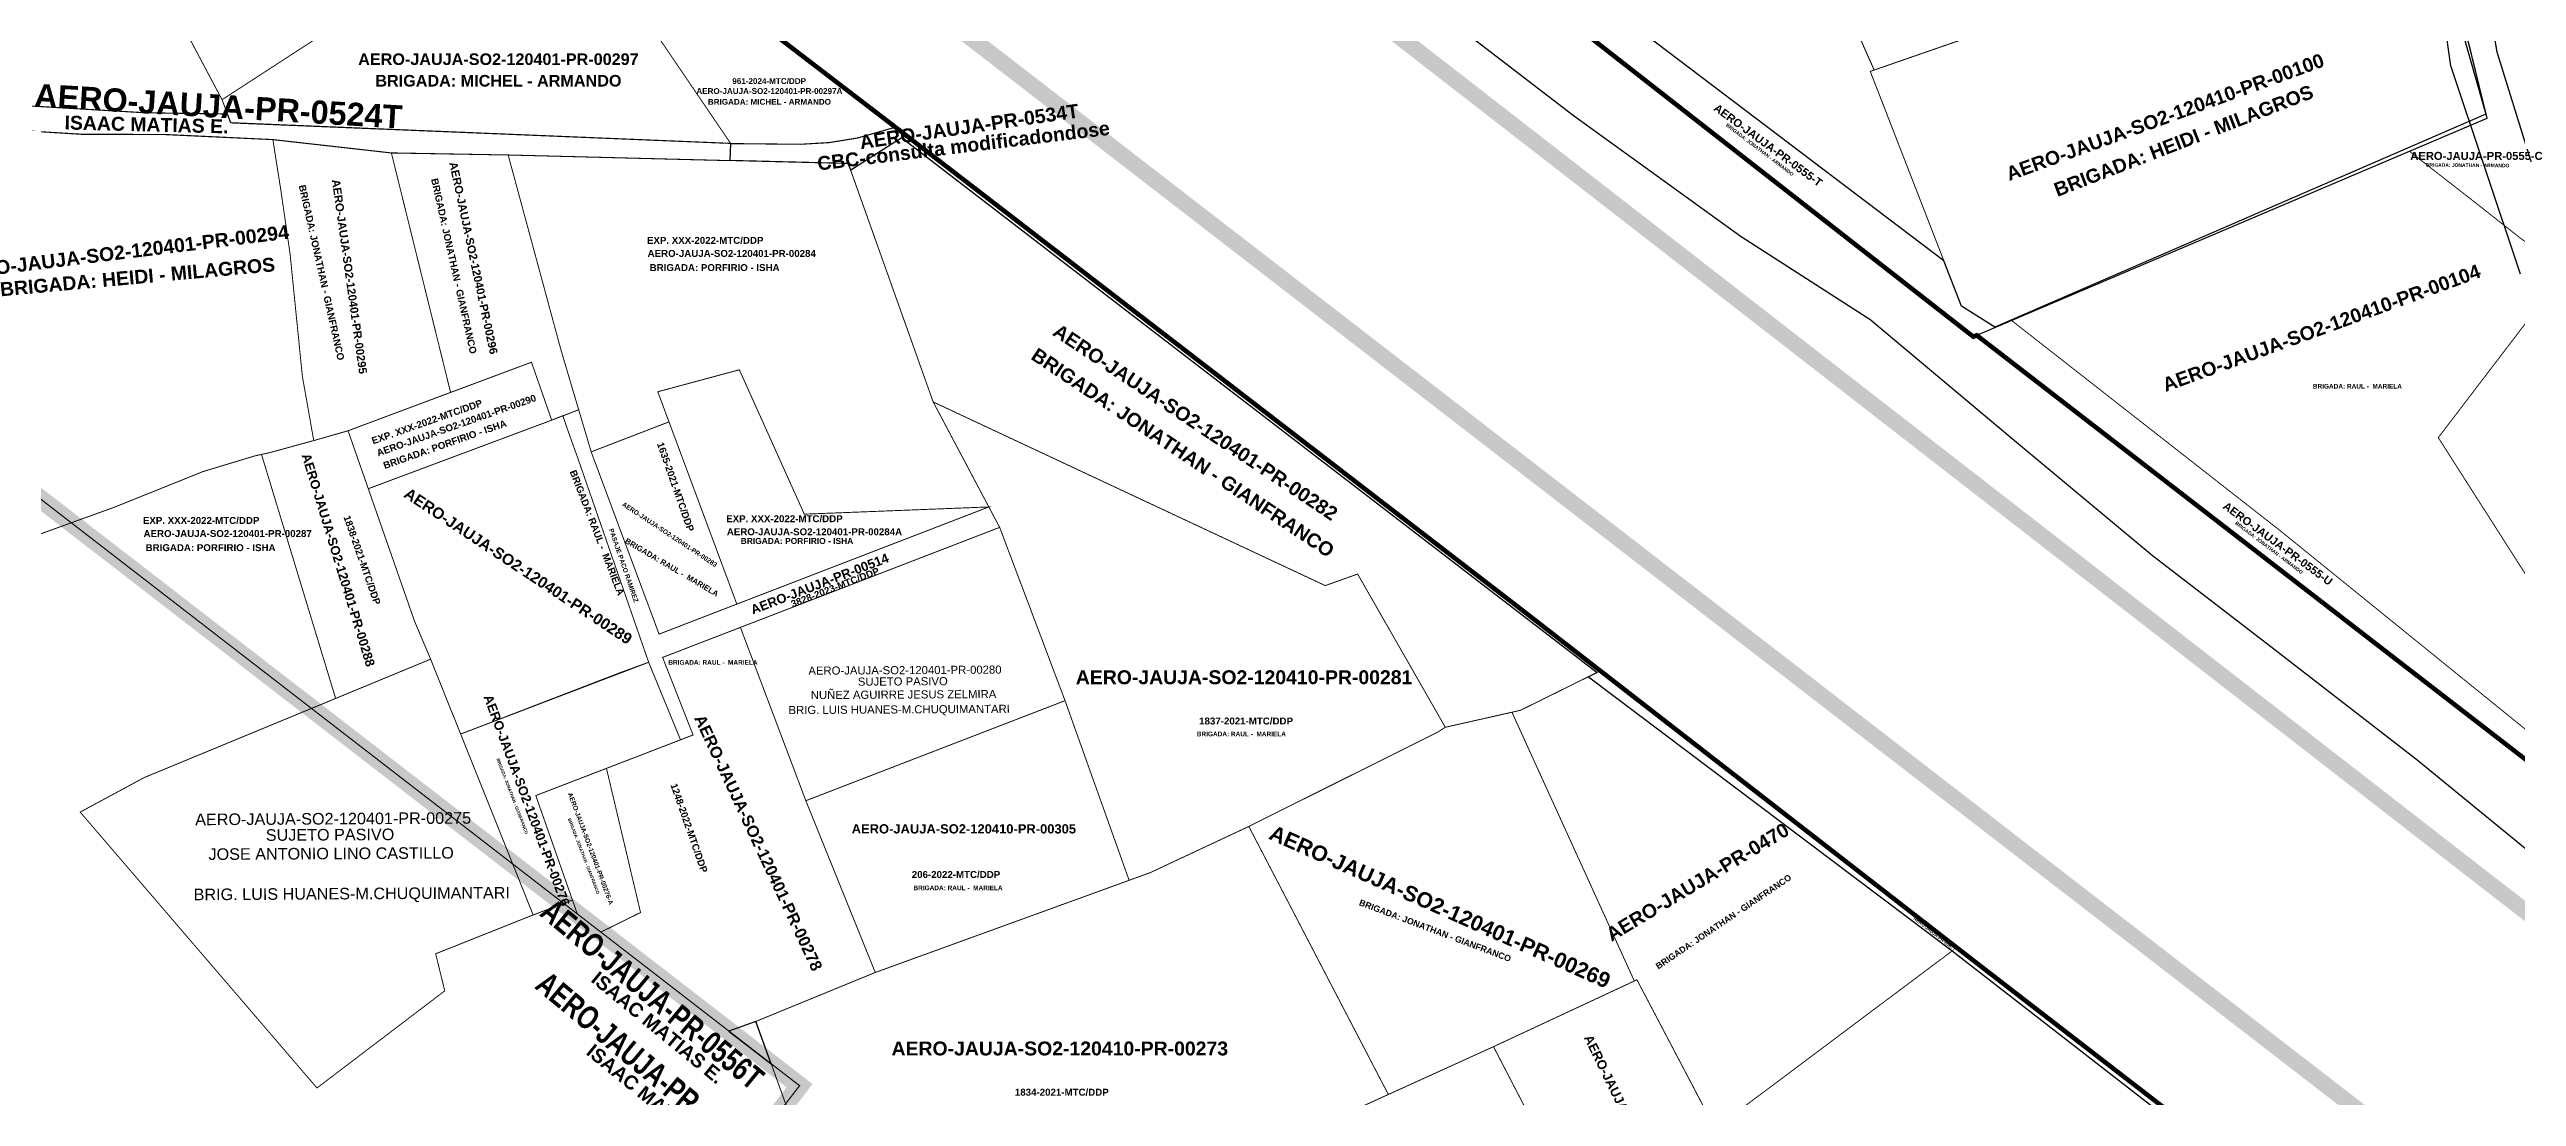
# Model space of a CAD drawing. Header units: metres. Extents: x 91 to 896469, y 125 to 17394210.
# Drawn here: x 447721 to 448254, y 8697484 to 8697711 of the extents above; entities that cross this region are included whole.
import ezdxf
from ezdxf.enums import TextEntityAlignment as Align

# ---------------------------------------------------------------- set-up
doc = ezdxf.new("R2010")
doc.units = ezdxf.units.M
doc.header["$MEASUREMENT"] = 0
doc.linetypes.add('DASHDOT2', pattern=[0.5, 0.25, -0.125, 0, -0.125])
for name, color, linetype in [('ACTA DE ASAMBLEA GENERAL EXTRAORDINARIA DEL 17.08.2024', 4, 'Continuous'), ('BASE DE DATOS JAUJA', 7, 'Continuous'), ('CODIGO', 7, 'Continuous'), ('EXPEDIENTE', 150, 'Continuous'), ('EXPEDIENTES', 5, 'Continuous'), ('FAJA DERECHA', 6, 'Continuous'), ('ortofoto 2025', 7, 'Continuous'), ('PREDIOS ADQUIRIDOS_PRO', 7, 'Continuous'), ('PREDIOS CON RM', 7, 'Continuous'), ('RIBERA IZQUIERDA', 5, 'Continuous')]:
    doc.layers.add(name, color=color, linetype=linetype)
for name, color, linetype, lineweight, true_color in [('AJ_BASE_SUNARP', 7, 'Continuous', 9, 0xc0fcce), ('Comunidad Campesina SUNARP', 7, 'Continuous', 9, 0xe39e00), ('PREDIO DEFINIDO ( EN PROCESO)', 7, 'Continuous', 30, 0xe0e000), ('PREDIOS NANCY B', 7, 'Continuous', 9, 0xcd8966)]:
    doc.layers.add(name, color=color, linetype=linetype, lineweight=lineweight, true_color=true_color)
for name, color, linetype, lineweight in [('CBC-INTEREST-JAUJA', 150, 'Continuous', 30), ('COLINDANTES', 252, 'Continuous', 15), ('PMD 2024', 1, 'Continuous', 5), ('PREDIO ADQUIRIDO ( CON RM)', 3, 'Continuous', 30)]:
    doc.layers.add(name, color=color, linetype=linetype, lineweight=lineweight)
doc.styles.add('SANSSERIFBOLD', font='sasb____.pfb')
doc.styles.get("Standard").update_dxf_attribs({"font": 'arial.ttf'})
doc.styles.add('VERTICES', font='sanssb__.ttf')

msp = doc.modelspace()

# ---------------------------------------------------------------- linework, layer by layer
at = {"color": 4, "linetype": 'DASHDOT2', "ltscale": 50}
for points in [[(448324.17, 8697369.19), (448136.47, 8697514.16), (448039.1, 8697589.77), (447906.38, 8697692.04), (447904.1, 8697693.79), (447870.76, 8697719.32), (447833.65, 8697748.12), (447826.24, 8697754.5), (447826.24, 8697754.5), (447795.4, 8697778.23), (447789.53, 8697782.95), (447769.64, 8697797.63), (447769.65, 8697797.64), (447719.36, 8697836.75), (447694.34, 8697855.23), (447693.33, 8697856.75), (447406.29, 8698078.49), (447264.05, 8698067.64)], [(447674.36, 8698006.66), (447752.19, 8697946.7), (447753.62, 8697945.16), (447848.5, 8697871.97), (447848.68, 8697872.15), (447865.61, 8697859.06), (447865.32, 8697858.79), (447868.22, 8697856.5), (447906.89, 8697825.9), (447930.81, 8697806.29), (447956.01, 8697788.87), (447983.06, 8697767.58), (448020.43, 8697739.13), (448032.31, 8697730.23), (448136.88, 8697648.53), (448137.61, 8697648.84), (448355.23, 8697480.65)]]:
    msp.add_lwpolyline(points, dxfattribs=at)
at = {"color": 6}
for points in [[(447868.55, 8697690.25), (447883.6, 8697690.1), (447889.83, 8697690.47), (447895.99, 8697691.47), (447904.1, 8697693.79), (447906.38, 8697692.04), (447894.46, 8697684.48), (447893.94, 8697685.92), (447868.46, 8697686.57)], [(448132.29, 8697515.89), (448213.63, 8697452.76), (448213.63, 8697452.76), (448230.17, 8697439.93), (448230.13, 8697439.91), (448263.51, 8697414.06), (448297.09, 8697388), (448309.54, 8697378.31), (448319.18, 8697371.48), (448323.75, 8697368.62), (448324.17, 8697369.19), (448324.17, 8697369.19), (448324.17, 8697369.19), (448136.47, 8697514.16), (448039.1, 8697589.77), (447906.38, 8697692.04), (447905.52, 8697691.5), (448055.65, 8697576.05), (448053.76, 8697575.11), (448053.76, 8697575.11)]]:
    msp.add_lwpolyline(points, close=True, dxfattribs=at)
at = {"layer": 'ACTA DE ASAMBLEA GENERAL EXTRAORDINARIA DEL 17.08.2024', "color": 4, "lineweight": 25}
msp.add_lwpolyline([(448058.97, 8697719.12), (448052, 8697715.48), (448032.31, 8697730.23), (448136.88, 8697648.53), (448137.61, 8697648.84), (448247.83, 8697695.73), (448240.43, 8697725.98), (448238.51, 8697738.23), (448235.93, 8697744.47), (448233.22, 8697746.99), (448247.55, 8697696.6), (448141.54, 8697650.62), (448134.33, 8697655.1), (448130.53, 8697664.88)], close=True, dxfattribs=at)
at = {"layer": 'AJ_BASE_SUNARP', "color": 1, "ltscale": 15, "const_width": 3.5}
msp.add_lwpolyline([(447815.43, 8697794.15), (447835.61, 8697807.17), (447844.59, 8697812.97), (447866.46, 8697827.08), (448248.57, 8697530.27), (449605.93, 8696482.47), (449575.02, 8696440.75), (449572, 8696436.67), (448558.87, 8697219.65), (448363.27, 8697370.8)], close=True, dxfattribs=at)
at = {"layer": 'CBC-INTEREST-JAUJA', "color": 150}
for points in [[(447669.29, 8697700.13), (447665, 8697695.93), (447685.2, 8697694.17), (447692.48, 8697694.03), (447712.13, 8697693.26), (447728.28, 8697692.28), (447746.6, 8697692.21), (447769.69, 8697691.11), (447795.28, 8697688.23), (447820.5, 8697687.78), (447868.46, 8697686.57), (447868.55, 8697690.25), (447760.64, 8697694.68), (447759.91, 8697696.59), (447741.96, 8697696.87), (447715.23, 8697698.45), (447694.23, 8697698.45)], [(448132.29, 8697515.89), (448213.63, 8697452.76), (448213.63, 8697452.76), (448230.17, 8697439.93), (448230.13, 8697439.91), (448263.51, 8697414.06), (448297.09, 8697388), (448309.54, 8697378.31), (448319.18, 8697371.48), (448323.75, 8697368.62), (448324.17, 8697369.19), (448324.17, 8697369.19), (448324.17, 8697369.19), (448136.47, 8697514.16), (448039.1, 8697589.77), (447906.38, 8697692.04), (447905.52, 8697691.5), (448055.65, 8697576.05), (448053.76, 8697575.11), (448053.76, 8697575.11)], [(447868.15, 8697498.6), (447877.3, 8697491.54), (447874.01, 8697500.69), (447868.15, 8697498.6)]]:
    msp.add_lwpolyline(points, close=True, dxfattribs=at)
at = {"layer": 'Comunidad Campesina SUNARP', "color": 242, "const_width": 0.3}
msp.add_lwpolyline([(448341.61, 8697472.22), (448303.61, 8697500.22), (448265.61, 8697530.22), (448232.61, 8697557.22), (448201.61, 8697581.22), (448175.61, 8697601.22), (448145.61, 8697626.22), (448114.61, 8697652.22), (448086.61, 8697670.22), (448050.61, 8697696.22), (448007.61, 8697729.22), (447982.61, 8697751.22), (447959.61, 8697768.21), (447930.61, 8697792.21), (447907.61, 8697813.21), (447881.62, 8697833.21), (447861.62, 8697848.21), (447833.62, 8697869.21), (447800.62, 8697893.21), (447772.62, 8697915.21), (447734.62, 8697946.21), (447696.62, 8697975.21)], dxfattribs=at)
at = {"layer": 'FAJA DERECHA'}
msp.add_lwpolyline([(448255, 8697662), (448240, 8697707), (448236, 8697735)], dxfattribs=at)
at = {"layer": 'ortofoto 2025', "color": 30, "const_width": 1}
for points in [[(448324.17, 8697369.19), (448136.47, 8697514.16), (448039.1, 8697589.77), (447906.38, 8697692.04), (447904.1, 8697693.79), (447870.76, 8697719.32), (447833.65, 8697748.12), (447826.24, 8697754.5), (447795.4, 8697778.23), (447789.53, 8697782.95), (447769.64, 8697797.63), (447769.65, 8697797.64), (447719.36, 8697836.75), (447694.34, 8697855.23), (447693.33, 8697856.75), (447406.29, 8698078.49), (447264.05, 8698067.64)], [(447674.36, 8698006.66), (447752.19, 8697946.7), (447753.62, 8697945.16), (447848.5, 8697871.97), (447848.68, 8697872.15), (447865.61, 8697859.06), (447865.32, 8697858.79), (447868.22, 8697856.5), (447906.89, 8697825.9), (447930.81, 8697806.29), (447956.01, 8697788.87), (447983.06, 8697767.58), (448020.43, 8697739.13), (448032.31, 8697730.23), (448136.88, 8697648.53), (448137.61, 8697648.84), (448355.23, 8697480.65)]]:
    msp.add_lwpolyline(points, dxfattribs=at)
at = {"layer": 'PMD 2024', "color": 4, "linetype": 'Continuous', "lineweight": 35, "ltscale": 20, "const_width": 0.25}
msp.add_lwpolyline([(446623.18, 8698528.1), (446620.36, 8698536.51), (446610.4, 8698557.69), (446651.66, 8698611.07), (446576.59, 8698669.1), (446689.93, 8698815.74), (446740.57, 8698776.6), (446806.82, 8698862.32), (449771.2, 8696571.26), (449775.99, 8696557.79), (449674.35, 8696425.76), (449839.54, 8696298.09), (449196.34, 8696510.01), (448340.95, 8697171.27), (448216.44, 8697007.84), (447797.34, 8697331.75), (447784.54, 8697358.86), (447883.43, 8697486.8), (447076.22, 8698110.71), (446956.09, 8698218.6), (446730.51, 8698426.22), (446623.18, 8698528.1)], dxfattribs=at)
at = {"layer": 'PREDIO ADQUIRIDO ( CON RM)', "lineweight": 0, "const_width": 0.2}
for points in [[(447654.54, 8697834.76), (447715.23, 8697698.45), (447741.96, 8697696.87), (447759.91, 8697696.59), (447758.72, 8697699.7), (447745.66, 8697724.34), (447733.43, 8697746.66), (447722.54, 8697766.42), (447716.66, 8697777.06), (447707.98, 8697793.3), (447698.03, 8697811.87), (447688.08, 8697830.57), (447678.36, 8697847.15), (447668.93, 8697842.48)], [(447769.64, 8697797.63), (447789.53, 8697782.95), (447815.69, 8697763.97), (447835.05, 8697749.06), (447822.56, 8697740.68), (447795.18, 8697723.2), (447775.72, 8697710.75), (447758.72, 8697699.7), (447745.66, 8697724.34), (447733.43, 8697746.66), (447722.54, 8697766.42), (447740.34, 8697777.84), (447764.91, 8697793.8)], [(448250, 8697710), (448245, 8697739), (448231.43, 8697761.29), (448228.84, 8697763.29), (448236.52, 8697748.14), (448233.22, 8697746.99), (448235.93, 8697744.47), (448238.51, 8697738.23), (448240.43, 8697725.98), (448247.83, 8697695.73), (448231.04, 8697688.58), (448244.1, 8697678.4), (448255.19, 8697669.67), (448264.64, 8697662.59), (448266.94, 8697664.97), (448263, 8697668)], [(447830.6, 8697746.08), (447822.56, 8697740.68), (447795.18, 8697723.2), (447775.72, 8697710.75), (447758.72, 8697699.7), (447760.64, 8697694.68), (447868.55, 8697690.25)], [(447830.6, 8697746.08), (447833.65, 8697748.12), (447870.76, 8697719.32), (447904.1, 8697693.79), (447895.99, 8697691.47), (447889.83, 8697690.47), (447883.6, 8697690.1), (447868.55, 8697690.25)], [(448247.55, 8697696.6), (448141.54, 8697650.62), (448134.33, 8697655.1), (448114.62, 8697705.82), (448233.22, 8697746.99)], [(448130.53, 8697664.88), (448058.97, 8697719.12), (448097.57, 8697739.73), (448100.03, 8697740.86), (448115.48, 8697706.12), (448114.62, 8697705.82)], [(447692.48, 8697694.03), (447712.13, 8697693.26), (447728.28, 8697692.28), (447746.6, 8697692.21), (447769.69, 8697691.11), (447771.43, 8697680.09), (447773.42, 8697666.32), (447776.06, 8697640.03), (447778.52, 8697626.1), (447769.06, 8697623.51), (447765.82, 8697622.8), (447754.58, 8697619.4), (447735.5, 8697611.72), (447718.39, 8697605.54), (447713.83, 8697620.09), (447710.03, 8697631.99), (447709.57, 8697634.43), (447708.9, 8697638.08), (447702.91, 8697656.78), (447697.18, 8697675.41)], [(447795.28, 8697688.23), (447769.69, 8697691.11), (447771.43, 8697680.09), (447773.42, 8697666.32), (447776.06, 8697640.03), (447778.52, 8697626.1), (447785.93, 8697628.22), (447808.07, 8697636.5)], [(447795.28, 8697688.23), (447820.5, 8697687.78), (447831.97, 8697645.43), (447835.73, 8697632.75), (447829.9, 8697630.51), (447825.54, 8697643.02), (447808.07, 8697636.5)], [(447893.94, 8697685.92), (447820.5, 8697687.78), (447831.97, 8697645.43), (447838.43, 8697623.67), (447855.23, 8697630.14), (447852.81, 8697636.64), (447870.42, 8697641.39), (447884.45, 8697610.21), (447924.29, 8697611.77), (447912.28, 8697634.44)], [(448055.65, 8697576.05), (448039.09, 8697567.86), (448022.86, 8697564.2), (448003.93, 8697597.28), (447996.94, 8697594.79), (447912.28, 8697634.44), (447894.46, 8697684.48), (447905.52, 8697691.5)], [(448237.27, 8697626.74), (448264.64, 8697662.59), (448255.19, 8697669.67), (448244.1, 8697678.4), (448231.04, 8697688.58), (448145.13, 8697652.04), (448203.03, 8697606.73), (448267.55, 8697554.47), (448279.5, 8697560.61)], [(448385.43, 8697607.94), (448379.16, 8697611.53), (448362.67, 8697618.29), (448335.9, 8697627.03), (448302.65, 8697641.29), (448266.16, 8697661.71), (448264.64, 8697662.59), (448260.67, 8697657.39), (448237.27, 8697626.74), (448279.5, 8697560.61), (448319.13, 8697580.98), (448368.46, 8697527.45), (448434.51, 8697561.79), (448431.66, 8697570), (448430.84, 8697572.37), (448426.84, 8697576.33), (448423.98, 8697578.73), (448415.74, 8697583.22), (448401.52, 8697594.52), (448393.92, 8697601.06)], [(447785.93, 8697628.22), (447825.54, 8697643.02), (447825.54, 8697643.02), (447829.9, 8697630.51), (447790.3, 8697615.71)], [(447870.42, 8697641.39), (447852.81, 8697636.64), (447855.23, 8697630.14), (447869.88, 8697590.79), (447924.29, 8697611.77), (447884.45, 8697610.21)], [(448005.58, 8697594.4), (448003.93, 8697597.28), (447996.94, 8697594.79), (447995.66, 8697595.39), (447912.28, 8697634.44), (447926.63, 8697607.36), (447940.75, 8697569.94), (447954.59, 8697531.15), (447959.17, 8697532.82), (447980.47, 8697542.8), (448021.17, 8697563.12), (448022.86, 8697564.2)], [(447800.28, 8697587.12), (447785.93, 8697628.22), (447778.52, 8697626.1), (447769.06, 8697623.51), (447767.24, 8697623.11), (447783.25, 8697570.42), (447803.76, 8697578.9)], [(447835.44, 8697622.6), (447833.32, 8697628.51), (447832.32, 8697631.47), (447829.9, 8697630.51), (447790.3, 8697615.71), (447800.28, 8697587.12), (447803.77, 8697578.88), (447810.24, 8697562.73), (447844.6, 8697575.95), (447850.84, 8697578.23)], [(447838.43, 8697623.67), (447855.23, 8697630.14), (447869.88, 8697590.79), (447853.09, 8697584.31)], [(447870.65, 8697585.76), (447926.63, 8697607.36), (447940.75, 8697569.94), (447884.78, 8697548.34)], [(447884.78, 8697548.34), (447870.65, 8697585.76), (447853.85, 8697579.28), (447860.43, 8697562.53), (447841.73, 8697555.32), (447849.09, 8697524.2), (447840.52, 8697519.97), (447868.15, 8697498.6), (447874.01, 8697500.69), (447899.77, 8697511.25)], [(447803.76, 8697578.9), (447741.92, 8697553.34), (447728.09, 8697545.88), (447779.22, 8697486.31), (447806.81, 8697507.28), (447804.85, 8697515.29), (447825.9, 8697523.67)], [(447825.9, 8697523.67), (447834.38, 8697526.9), (447826.47, 8697549.45), (447857.72, 8697561.48), (447850.84, 8697578.23), (447850.84, 8697578.23), (447810.24, 8697562.73)], [(448039.09, 8697567.86), (448053.76, 8697575.11), (448132.29, 8697515.89), (448081.1, 8697477.57), (448064.24, 8697509.67), (448063.68, 8697509.41), (448037.25, 8697567.44)], [(447940.75, 8697569.94), (447884.78, 8697548.34), (447899.77, 8697511.25), (447954.59, 8697531.15)], [(447980.43, 8697542.78), (447980.47, 8697542.8), (448021.17, 8697563.12), (448022.86, 8697564.2), (448037.25, 8697567.44), (448063.68, 8697509.41), (448033.27, 8697495.23), (448010.56, 8697484.9)], [(447841.73, 8697555.32), (447826.47, 8697549.45), (447835.43, 8697523.9), (447840.52, 8697519.97), (447849.09, 8697524.2)], [(447980.43, 8697542.78), (447959.17, 8697532.82), (447954.59, 8697531.15), (447899.72, 8697511.23), (447874.01, 8697500.69), (447883.56, 8697474.12), (447900.86, 8697439.63), (447920.41, 8697447.51), (447973.55, 8697469.86), (448001.21, 8697480.65), (448010.56, 8697484.9)], [(448213.63, 8697452.76), (448213.63, 8697452.76), (448132.29, 8697515.89), (448081.1, 8697477.57), (448081.28, 8697477.24), (448091.13, 8697456.23), (448092.92, 8697456.85), (448109.22, 8697427.6), (448114.68, 8697417.9), (448114.58, 8697417.85), (448122.46, 8697403.86), (448122.46, 8697403.86), (448122.56, 8697403.9), (448126.73, 8697396.5)], [(448033.27, 8697495.23), (448064.24, 8697509.67), (448081.28, 8697477.24), (448091.13, 8697456.23), (448059.89, 8697443.86)], [(448001.21, 8697480.65), (448033.27, 8697495.23), (448059.89, 8697443.86), (448028.12, 8697430.39), (448024.74, 8697429.11), (447998.89, 8697479.74)]]:
    msp.add_lwpolyline(points, close=True, dxfattribs=at)
for points in [[(448245, 8697739), (448250, 8697710), (448263, 8697668)], [(448245, 8697739), (448250, 8697710), (448263, 8697668)], [(448622.45, 8697283.46), (448487.85, 8697385.5), (448455.47, 8697409.94), (448379.08, 8697463.62), (448379.25, 8697463.69), (448266.08, 8697553.71), (448267.55, 8697554.47), (448203.03, 8697606.73), (448145.13, 8697652.04), (448137.61, 8697648.84), (448355.23, 8697480.65), (448383.74, 8697458.74), (448616.42, 8697278.9)], [(447832.33, 8697631.44), (447833.32, 8697628.51), (447835.44, 8697622.6), (447850.84, 8697578.23), (447857.72, 8697561.48), (447860.43, 8697562.53), (447853.85, 8697579.28), (447870.65, 8697585.76), (447926.63, 8697607.36), (447924.29, 8697611.77), (447869.88, 8697590.79), (447853.09, 8697584.31), (447838.43, 8697623.67), (447835.73, 8697632.75), (447832.33, 8697631.44)], [(447726.17, 8697608.35), (447778.03, 8697568.26), (447783.25, 8697570.42), (447767.24, 8697623.11), (447765.82, 8697622.8), (447754.58, 8697619.4), (447735.5, 8697611.72), (447726.17, 8697608.35)]]:
    msp.add_lwpolyline(points, dxfattribs=at)
at = {"layer": 'PREDIO DEFINIDO ( EN PROCESO)', "lineweight": 0, "const_width": 4}
msp.add_lwpolyline([(449771.2, 8696571.26), (446806.82, 8698862.32), (446740.57, 8698776.6), (446689.93, 8698815.74), (446576.59, 8698669.1), (446651.66, 8698611.07), (446610.4, 8698557.69), (446620.36, 8698536.51), (446623.18, 8698528.1), (446730.51, 8698426.22), (446956.09, 8698218.6), (447076.22, 8698110.71), (447883.43, 8697486.8), (447784.54, 8697358.86)], dxfattribs=at)
at = {"layer": 'PREDIOS ADQUIRIDOS_PRO', "color": 3, "lineweight": 15}
msp.add_lwpolyline([(448228.84, 8697763.29), (448193.25, 8697790.8), (448097.15, 8697747.34), (448100.03, 8697740.86), (448115.48, 8697706.12), (448233.22, 8697746.99), (448236.52, 8697748.14)], close=True, dxfattribs=at)
at = {"layer": 'RIBERA IZQUIERDA'}
msp.add_lwpolyline([(448263, 8697668), (448250, 8697710), (448245, 8697739)], dxfattribs=at)
at = {"layer": 'RIBERA IZQUIERDA', "color": 4}
msp.add_lwpolyline([(448263, 8697668), (448250, 8697710), (448245, 8697739)], dxfattribs=at)

# ---------------------------------------------------------------- texts
at = {"color": 6, "style": 'SANSSERIFBOLD'}
for s, rotation, p in [('AERO-JAUJA-PR-0534T', 8.2515, (447896.63, 8697689.02)), ('CBC-consulta modificadondose', 7.0042, (447887.46, 8697684.4))]:
    msp.add_text(s, height=3, rotation=rotation, dxfattribs=at).set_placement(p)
at = {"layer": 'BASE DE DATOS JAUJA', "color": 1, "style": 'SANSSERIFBOLD'}
for s, height, rotation, p in [('AERO-JAUJA-SO2-120401-PR-00295', 1.75, 278, (447785.38, 8697661.39)), ('AERO-JAUJA-SO2-120401-PR-00296', 1.75, 282, (447812.17, 8697665.34)), ('AERO-JAUJA-SO2-120401-PR-00282', 3, 326.2853, (447968.08, 8697628.83)), ('AERO-JAUJA-SO2-120401-PR-00276', 2, 290.3793, (447823.6, 8697548.07)), ('AERO-JAUJA-SO2-120401-PR-00276-A', 1, 290.3793, (447837.85, 8697537.82)), ('AERO-JAUJA-PR-0470', 3, 31.1149, (448078.09, 8697529.5)), ('AERO-JAUJA-SO2-120401-PR-00269', 3.3, 336.0375, (448021.05, 8697523.94)), ('AERO-JAUJA-SO2-120401-PR-00471', 2, 295.9869, (448063.35, 8697475.41))]:
    msp.add_text(s, height=height, rotation=rotation, dxfattribs=at).set_placement(p, align=Align.CENTER)
at = {"layer": 'CBC-INTEREST-JAUJA', "style": 'SANSSERIFBOLD'}
for s, height, rotation, p in [('AERO-JAUJA-PR-0524T', 5, 356.588, (447718.06, 8697698.19)), ('ISAAC MATIAS E. ', 3, 358.5994, (447724.69, 8697693.29)), ('AERO-JAUJA-PR-0567T', 0.7068, 321.8345, (448123.89, 8697522.78)), ('ISAAC MATIAS E. ', 3, 320.6696, (447838.19, 8697509.4)), ('ISAAC MATIAS E. ', 3, 320.6696, (447837.14, 8697493.71))]:
    msp.add_text(s, height=height, rotation=rotation, dxfattribs=at).set_placement(p)
at = {"layer": 'CBC-INTEREST-JAUJA', "style": 'SANSSERIFBOLD', "width": 0.75}
for s, p in [('AERO-JAUJA-PR-0556T', (447827.07, 8697523.67)), ('AERO-JAUJA-PR-0557T', (447826.03, 8697507.99))]:
    msp.add_text(s, height=5, rotation=320.3469, dxfattribs=at).set_placement(p)
at = {"layer": 'CODIGO', "color": 1, "lineweight": 0, "style": 'SANSSERIFBOLD'}
for s, height, p in [('AERO-JAUJA-SO2-120401-PR-00297', 2.5, (447818.4, 8697707.2)), ('AERO-JAUJA-SO2-120401-PR-00297A', 1.25, (447876.91, 8697700.95))]:
    msp.add_text(s, height=height, dxfattribs=at).set_placement(p, align=Align.CENTER)
at = {"layer": 'CODIGO', "color": 1, "lineweight": 20, "style": 'SANSSERIFBOLD'}
for s, height, rotation, p in [('AERO-JAUJA-SO2-120410-PR-00100', 3, 20, (448178.78, 8697694.57)), ('AERO-JAUJA-SO2-120401-PR-00289', 2.4, 326.4725, (447822.01, 8697598)), ('AERO-JAUJA-SO2-120401-PR-00283', 1, 326.4725, (447855.1, 8697605.4)), ('AERO-JAUJA-SO2-120401-PR-00278', 2.5, 295, (447873.41, 8697538.73))]:
    msp.add_text(s, height=height, rotation=rotation, dxfattribs=at).set_placement(p, align=Align.CENTER)
at = {"layer": 'CODIGO', "color": 6, "linetype": 'Continuous', "lineweight": 0, "style": 'SANSSERIFBOLD'}
for s, height, p in [('BRIGADA: MICHEL - ARMANDO', 2.5, (447818.4, 8697702.55)), ('BRIGADA: MICHEL - ARMANDO', 1.25, (447876.91, 8697698.62)), ('BRIGADA: RAUL -  MARIELA', 1, (448219.8, 8697637.33)), ('BRIGADA: RAUL -  MARIELA', 1, (447978.82, 8697562.25)), ('BRIGADA: RAUL -  MARIELA', 1, (447917.64, 8697529.02))]:
    msp.add_text(s, height=height, dxfattribs=at).set_placement(p, align=Align.CENTER)
at = {"layer": 'CODIGO', "color": 6, "linetype": 'Continuous', "lineweight": 20, "style": 'SANSSERIFBOLD'}
for s, height, rotation, p in [('BRIGADA: HEIDI - MILAGROS', 3, 21.1623, (448182.82, 8697689.46)), ('BRIGADA: JONATHAN - ARMANDO', 0.7615, 322.8249, (448090.53, 8697688.62)), ('BRIGADA: JONATHAN - GIANFRANCO', 1.5, 282.5854, (447779.49, 8697662.22)), ('BRIGADA: JONATHAN - GIANFRANCO', 1.5, 282.5854, (447808.07, 8697663.63)), ('BRIGADA: JONATHAN - ARMANDO', 0.7615, 359.5521, (448243.6, 8697685.18)), ('BRIGADA: HEIDI - MILAGROS', 3, 5.2442, (447740.6, 8697659.96)), ('BRIGADA: JONATHAN - GIANFRANCO', 3, 326.1837, (447965.37, 8697622.25)), ('BRIGADA: JONATHAN - ARMANDO', 0.7615, 322.8249, (448200.49, 8697602.68)), ('BRIGADA: JONATHAN - GIANFRANCO', 0.675, 291.0881, (447821.08, 8697549.19)), ('BRIGADA: JONATHAN - GIANFRANCO', 0.675, 291.0881, (447836.5, 8697536.26)), ('BRIGADA: JONATHAN - GIANFRANCO', 1.35, 34.1125, (448083.31, 8697521.66)), ('BRIGADA: JONATHAN - GIANFRANCO', 1.35, 339.3333, (448020.43, 8697519.66))]:
    msp.add_text(s, height=height, rotation=rotation, dxfattribs=at).set_placement(p, align=Align.CENTER)
at = {"layer": 'CODIGO', "color": 1, "linetype": 'Continuous', "lineweight": 0, "style": 'SANSSERIFBOLD'}
for s, height, rotation, p in [('AERO-JAUJA-SO2-120410-PR-00104', 3, 20, (448212.55, 8697649.02)), ('AERO-JAUJA-SO2-120401-PR-00288', 1.98, 287, (447782.89, 8697600.02)), ('AERO-JAUJA-PR-00514', 2, 21.1275, (447888.12, 8697594.25))]:
    msp.add_text(s, height=height, rotation=rotation, dxfattribs=at).set_placement(p, align=Align.CENTER)
at = {"layer": 'CODIGO', "lineweight": 20, "style": 'SANSSERIFBOLD'}
msp.add_text('AERO-JAUJA-SO2-120401-PR-00287', height=1.5, dxfattribs=at).set_placement((447741.77, 8697605.28))
at = {"layer": 'CODIGO', "color": 6, "linetype": 'Continuous', "lineweight": 20, "style": 'SANSSERIFBOLD'}
msp.add_text('BRIGADA: PORFIRIO - ISHA', height=1.5, dxfattribs=at).set_placement((447742.22, 8697602.23))
at = {"layer": 'CODIGO', "color": 1, "linetype": 'Continuous', "lineweight": 0, "style": 'SANSSERIFBOLD'}
for s, height, p in [('AERO-JAUJA-SO2-120410-PR-00281', 3, (447979.41, 8697573.5)), ('AERO-JAUJA-SO2-120410-PR-00305', 2, (447918.9, 8697541.26)), ('AERO-JAUJA-SO2-120410-PR-00273', 3, (447939.62, 8697493.34))]:
    msp.add_text(s, height=height, dxfattribs=at).set_placement(p, align=Align.CENTER)
at = {"layer": 'COLINDANTES', "lineweight": 20, "style": 'SANSSERIFBOLD'}
msp.add_text('PASAJE PACO RAMIREZ', height=1, rotation=289.0134, dxfattribs=at).set_placement((447844.99, 8697598.98), align=Align.CENTER)
at = {"layer": 'EXPEDIENTE', "lineweight": 0, "style": 'SANSSERIFBOLD'}
msp.add_text('961-2024-MTC/DDP', height=1.25, dxfattribs=at).set_placement((447876.86, 8697703.1), align=Align.CENTER)
at = {"layer": 'EXPEDIENTE', "lineweight": 20, "style": 'SANSSERIFBOLD'}
for s, height, rotation, p in [('1635-2021-MTC/DDP', 1.5, 289.2681, (447855.95, 8697615.86)), ('BRIGADA: RAUL -  MARIELA', 1.5, 291.2734, (447838.99, 8697605.94)), ('BRIGADA: RAUL -  MARIELA', 1.2, 329.4549, (447855.53, 8697598.22)), ('1248-2022-MTC/DDP', 1.5, 289.2681, (447858.87, 8697542.18))]:
    msp.add_text(s, height=height, rotation=rotation, dxfattribs=at).set_placement(p, align=Align.CENTER)
at = {"layer": 'EXPEDIENTE', "linetype": 'Continuous', "lineweight": 20, "style": 'SANSSERIFBOLD'}
msp.add_text('EXP. XXX-2022-MTC/DDP', height=1.5, dxfattribs=at).set_placement((447741.63, 8697608.1))
at = {"layer": 'EXPEDIENTE', "lineweight": 20, "style": 'SANSSERIFBOLD'}
msp.add_text('BRIGADA: RAUL -  MARIELA', height=1, dxfattribs=at).set_placement((447864.72, 8697577.71), align=Align.CENTER)
at = {"layer": 'EXPEDIENTES', "color": 5, "style": 'SANSSERIFBOLD'}
for s, rotation, p in [('1838-2021-MTC/DDP', 289.2681, (447788.26, 8697600.04)), ('3828-2023-MTC/DDP', 21.2625, (447891.37, 8697593.71))]:
    msp.add_text(s, height=1.5, rotation=rotation, dxfattribs=at).set_placement(p, align=Align.CENTER)
for s, p in [('1837-2021-MTC/DDP', (447979.84, 8697564.8)), ('206-2022-MTC/DDP', (447917.2, 8697531.66)), ('1834-2021-MTC/DDP', (447940.05, 8697484.65))]:
    msp.add_text(s, height=1.5, dxfattribs=at).set_placement(p, align=Align.CENTER)
at = {"layer": 'PREDIO ADQUIRIDO ( CON RM)', "lineweight": 20, "style": 'SANSSERIFBOLD'}
for s, height, p in [('EXP. XXX-2022-MTC/DDP', 1.5, (447850.47, 8697668.58)), ('AERO-JAUJA-SO2-120401-PR-00284', 1.5, (447850.61, 8697665.76)), ('BRIGADA: PORFIRIO - ISHA', 1.5, (447851.06, 8697662.71)), ('EXP. XXX-2022-MTC/DDP', 1.5, (447867.58, 8697608.48)), ('AERO-JAUJA-SO2-120401-PR-00284A', 1.5, (447867.72, 8697605.66)), ('BRIGADA: PORFIRIO - ISHA', 1.3, (447870.71, 8697603.78))]:
    msp.add_text(s, height=height, dxfattribs=at).set_placement(p)
at = {"layer": 'PREDIO ADQUIRIDO ( CON RM)', "linetype": 'Continuous', "lineweight": 20, "style": 'SANSSERIFBOLD'}
msp.add_text('EXP. XXX-2022-MTC/DDP', height=1.5, rotation=19.3475, dxfattribs=at).set_placement((447791.35, 8697625.28))
at = {"layer": 'PREDIO ADQUIRIDO ( CON RM)', "lineweight": 20, "style": 'SANSSERIFBOLD'}
msp.add_text('AERO-JAUJA-SO2-120401-PR-00290', height=1.5, rotation=19.3475, dxfattribs=at).set_placement((447792.42, 8697622.67))
at = {"layer": 'PREDIO ADQUIRIDO ( CON RM)', "color": 6, "linetype": 'Continuous', "lineweight": 20, "style": 'SANSSERIFBOLD'}
msp.add_text('BRIGADA: PORFIRIO - ISHA', height=1.5, rotation=19.3475, dxfattribs=at).set_placement((447793.85, 8697619.94))
at = {"layer": 'PREDIO DEFINIDO ( EN PROCESO)', "lineweight": 15, "char_height": 1.728, "width": 36.466, "attachment_point": 1, "rotation": 323.7477, "style": 'VERTICES'}
for s, insert in [('AERO-JAUJA-PR-0555-T', (448081.67, 8697698.94)), ('AERO-JAUJA-PR-0555-U', (448191.62, 8697612.99))]:
    msp.add_mtext(s, dxfattribs=dict(at, insert=insert))
at = {"layer": 'PREDIO DEFINIDO ( EN PROCESO)', "lineweight": 15, "insert": (448231.24, 8697688.44), "char_height": 1.728, "width": 36.466, "attachment_point": 1, "style": 'VERTICES'}
msp.add_mtext('AERO-JAUJA-PR-0555-C', dxfattribs=at)
at = {"layer": 'PREDIOS CON RM', "color": 1, "lineweight": 20, "style": 'SANSSERIFBOLD'}
msp.add_text('AERO-JAUJA-SO2-120401-PR-00294', height=3, rotation=7.0327, dxfattribs=at).set_placement((447737.22, 8697665.27), align=Align.CENTER)
at = {"layer": 'PREDIOS NANCY B', "color": 6}
for s, height, p in [('AERO-JAUJA-SO2-120401-PR-00280', 1.75, (447906.19, 8697575.66)), ('SUJETO PASIVO', 1.75, (447905.72, 8697573.23)), ('NUÑEZ AGUIRRE JESUS ZELMIRA', 1.75, (447905.88, 8697570.39)), ('AERO-JAUJA-SO2-120401-PR-00275', 2.5, (447782.72, 8697543.21)), ('JOSE ANTONIO LINO CASTILLO', 2.5, (447782.29, 8697535.69)), ('SUJETO PASIVO', 2.5, (447782.05, 8697539.75))]:
    msp.add_text(s, height=height, rotation=0.3294, dxfattribs=at).set_placement(p, align=Align.CENTER)
at = {"layer": 'PREDIOS NANCY B', "color": 4}
for height, p in [(1.75, (447904.94, 8697567.18)), (2.5, (447786.74, 8697527.04))]:
    msp.add_text('BRIG. LUIS HUANES-M.CHUQUIMANTARI', height=height, rotation=0.3294, dxfattribs=at).set_placement(p, align=Align.CENTER)

doc.saveas('drawing.dxf')
